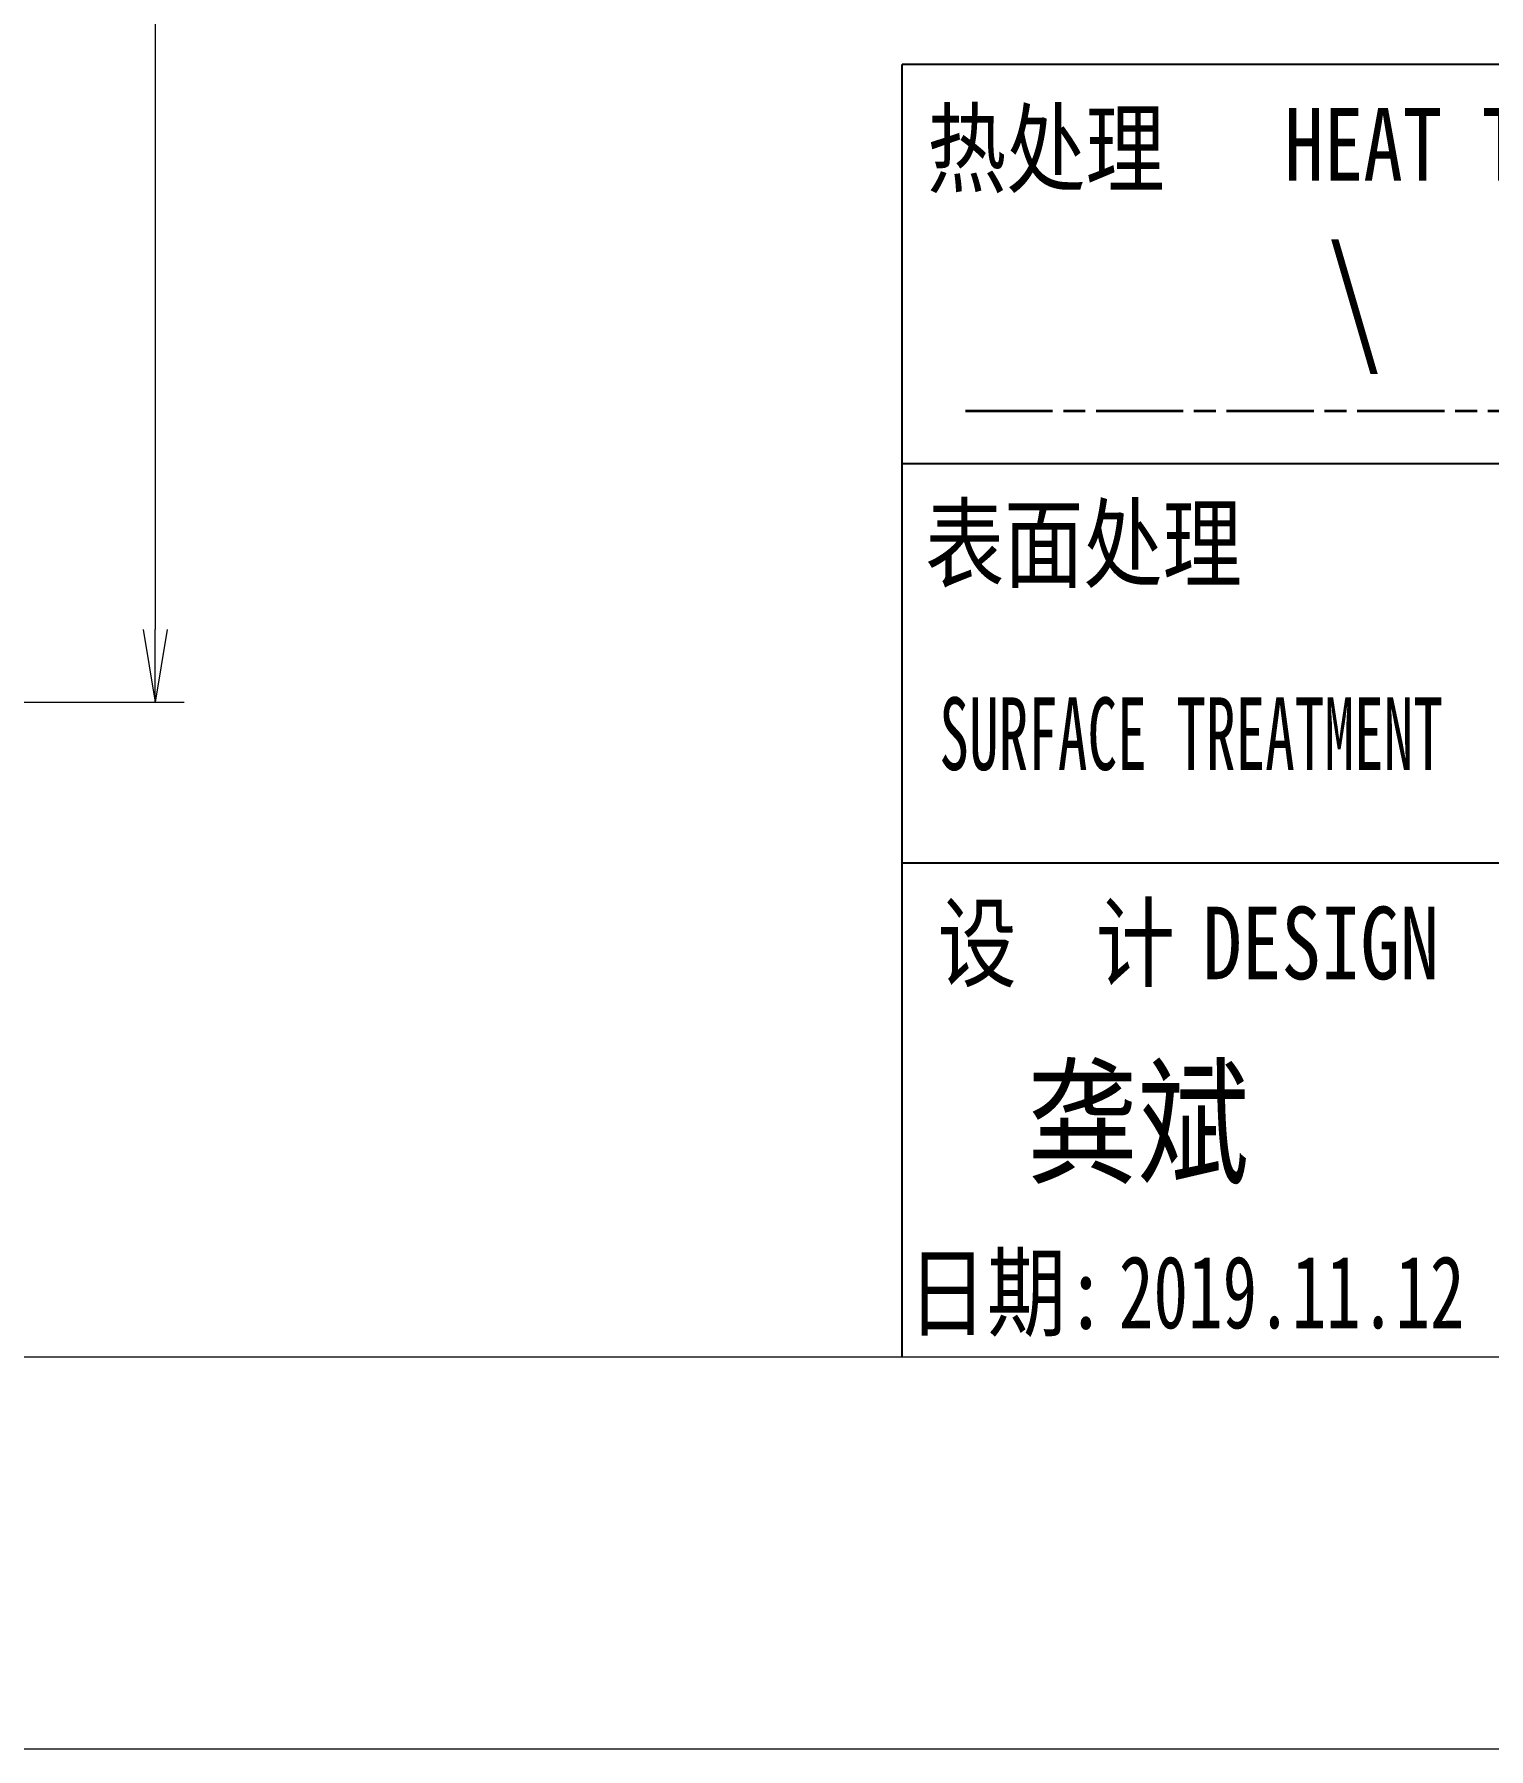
# Model space of a CAD drawing. Header units: millimetres. Extents: x -30157 to 38882, y -29543 to -7215.
# Drawn here: x -29112 to -29061.9, y -29542.5 to -29483.5 of the extents above; entities that cross this region are included whole.
import ezdxf
from ezdxf.enums import TextEntityAlignment as Align

# ---------------------------------------------------------------- set-up
doc = ezdxf.new("R2010")
doc.units = ezdxf.units.MM
doc.header["$LTSCALE"] = 0.5
doc.linetypes.add('AM_ISO08W050x2', pattern=[9, 6, -0.75, 1.5, -0.75])
for name, color, linetype, lineweight in [('图框', 7, 'Continuous', 18), ('标注线', 3, 'Continuous', 18), ('热处理', 7, 'Continuous', 20), ('粗点划线', 6, 'AM_ISO08W050x2', 35)]:
    doc.layers.add(name, color=color, linetype=linetype, lineweight=lineweight)
doc.layers.add('图框文字', color=7, linetype='Continuous')
doc.layers.add('打印-禁用', color=7, linetype='Continuous', lineweight=15, plot=False)
doc.styles.add('DIM', font='romans.shx', dxfattribs={"width": 0.8, "bigfont": 'bigfont.shx'})
doc.styles.add('国标', font='simfang.ttf', dxfattribs={"width": 0.8})
doc.dimstyles.new('DEH 1-1$0', dxfattribs={"dimtxt": 3.5, "dimasz": 2.5, "dimexe": 1, "dimexo": 0.625, "dimgap": 1.2, "dimtad": 1, "dimzin": 9, "dimdsep": 46, "dimtxsty": 'DIM', "dimblk": 'OPEN', "dimcen": 0, "dimclrd": 8, "dimclre": 8, "dimclrt": 2, "dimazin": 2, "dimtfac": 0.5, "dimtmove": 0, "dimatfit": 3, "dimldrblk": 'OPEN', "dimfxl": 1, "dimtolj": 2, "dimlwd": 18, "dimlwe": 18, "dimarcsym": 0})

# ---------------------------------------------------------------- blocks, each defined once
blk = doc.blocks.new('GZDEH零件A3图框V01版')
at = {"layer": '图框', "linetype": 'Continuous'}
blk.add_line((2882.49, -1832.961), (3272.49, -1832.961), dxfattribs=at)
at = {"layer": '图框文字', "color": 7}
blk.add_line((3272.49, -1788.461), (3092.49, -1788.461), dxfattribs=at)
at = {"layer": '图框文字', "color": 9}
for p, q in [((3272.49, -1788.461), (3092.49, -1788.461)), ((3181.99, -1802.211), (3092.49, -1802.211)), ((3181.99, -1815.961), (3092.49, -1815.961))]:
    blk.add_line(p, q, dxfattribs=at)
at = {"layer": '图框文字', "color": 9, "linetype": 'Continuous'}
blk.add_line((3092.49, -1832.961), (3092.49, -1788.461), dxfattribs=at)
at = {"layer": '打印-禁用', "linetype": 'Continuous'}
blk.add_line((2857.49, -1846.461), (3277.49, -1846.461), dxfattribs=at)
at = {"layer": '图框文字', "color": 9, "style": '国标'}
for s, width, p in [('热处理', 0.8, (3093.349, -1792.606)), ('表面处理', 0.8, (3093.275, -1806.208)), ('SURFACE TREATMENT', 0.6, (3093.768, -1812.752)), (' DESIGN', 0.8, (3101.469, -1819.96))]:
    blk.add_text(s, height=2.5, dxfattribs=dict(at, width=width)).set_placement(p)
at = {"layer": '图框文字', "color": 9, "style": '国标', "width": 0.8}
for s, p in [('HEAT TREAT', (3112.454, -1792.456)), ('设  计', (3097.793, -1819.96)), ('日期:', (3096.088, -1831.999))]:
    blk.add_text(s, height=2.5, dxfattribs=at).set_placement(p, align=Align.CENTER)
blk = doc.blocks.new('DEH A3')
at = {"layer": '图框'}
blk.add_blockref('GZDEH零件A3图框V01版', (-2857.49, 1846.461), dxfattribs=at)
blk = doc.blocks.new('_Open')
at = {"color": 0, "linetype": 'ByBlock', "lineweight": -2}
for p, q in [((-1, 0.167), (0, 0)), ((-1, -0.167), (0, 0)), ((0, 0), (-1, 0))]:
    blk.add_line(p, q, dxfattribs=at)
blk = doc.blocks.new('*D3232')
at = {"layer": 'Defpoints', "color": 0}
for p in [(-29163.313, -29449.478), (-29206.313, -29506.478), (-29107.827, -29506.478)]:
    blk.add_point(p, dxfattribs=at)
at = {"layer": '标注线', "color": 8, "lineweight": 18}
for p, q in [((-29162.688, -29449.478), (-29106.827, -29449.478)), ((-29107.827, -29451.978), (-29107.827, -29503.978)), ((-29205.688, -29506.478), (-29106.827, -29506.478))]:
    blk.add_line(p, q, dxfattribs=at)
at = {"layer": '标注线', "color": 8, "lineweight": 18, "xscale": 2.5, "yscale": 2.5, "zscale": 2.5}
for p, rotation in [((-29107.827, -29449.478), 90), ((-29107.827, -29506.478), 270)]:
    blk.add_blockref('_Open', p, dxfattribs=dict(at, rotation=rotation))
at = {"layer": '标注线', "color": 2, "insert": (-29110.777, -29477.978), "char_height": 3.5, "attachment_point": 5, "rotation": 90, "style": 'DIM'}
blk.add_mtext('\\A2;57', dxfattribs=at)

msp = doc.modelspace()

# ---------------------------------------------------------------- linework, layer by layer
at = {"layer": '粗点划线', "linetype": 'AM_ISO08W050x2'}
msp.add_line((-29079.916, -29496.451), (-29052.055, -29496.451), dxfattribs=at)

# ---------------------------------------------------------------- block references
at = {"layer": '图框'}
msp.add_blockref('DEH A3', (-29317.091, -29542.523), dxfattribs=at)

# ---------------------------------------------------------------- texts
at = {"layer": '图框文字', "color": 3, "style": '国标'}
for s, height, width, p in [('龚斌', 3.5, 0.8, (-29077.793, -29522.706)), ('2019.11.12', 2.5, 0.7, (-29074.628, -29528.043))]:
    msp.add_text(s, height=height, dxfattribs=dict(at, width=width)).set_placement(p)
at = {"layer": '热处理', "color": 3, "style": '国标', "width": 0.8}
msp.add_text('\\', height=3.5, dxfattribs=at).set_placement((-29066.511, -29494.326), align=Align.CENTER)

# ---------------------------------------------------------------- dimensions: what is measured, and where the dimension line sits
at = {"layer": '标注线'}
dim = msp.add_linear_dim(base=(-29107.827, -29506.478), p1=(-29163.313, -29449.478), p2=(-29206.313, -29506.478), angle=90, dimstyle='DEH 1-1$0', dxfattribs=at)
dim.commit()
dim.dimension.update_dxf_attribs({"geometry": '*D3232', "text_midpoint": (-29110.777, -29477.978)})

doc.saveas('drawing.dxf')
